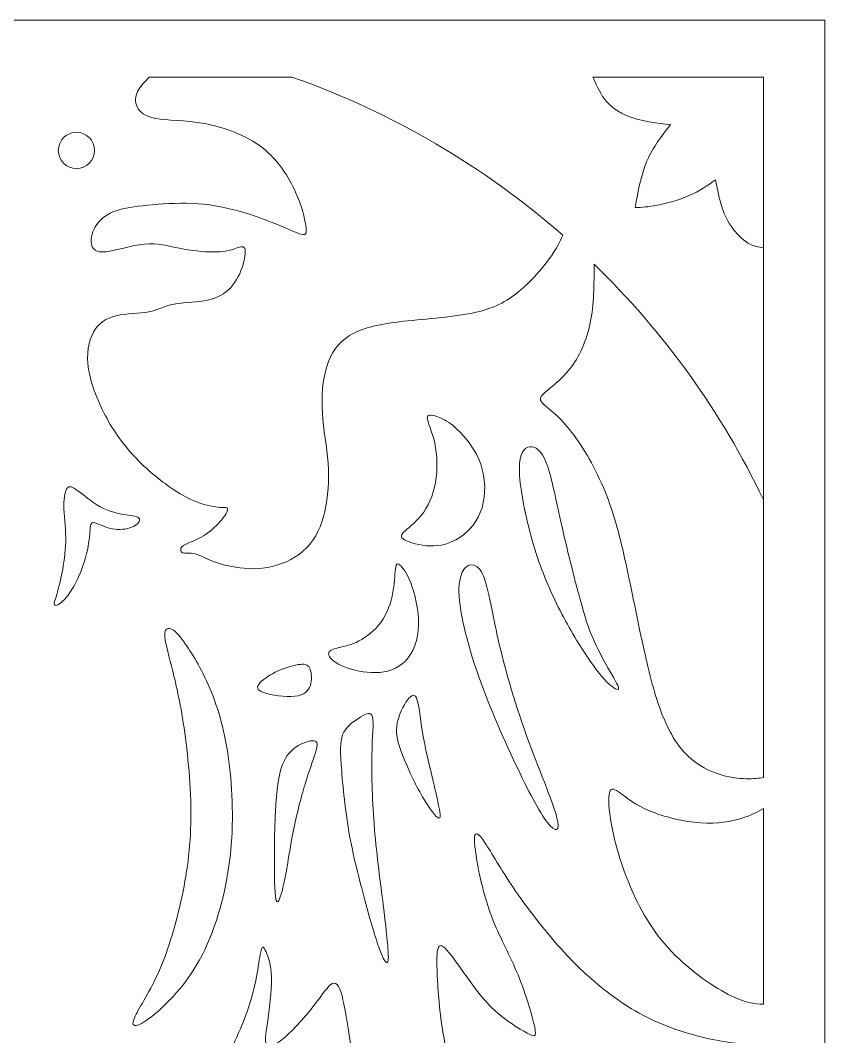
# Model space of a CAD drawing. Header units: millimetres. Extents: x -100 to 96, y -14 to 194.
# Drawn here: x -57 to -14.7, y 140.3 to 193.8 of the extents above; entities that cross this region are included whole.
import ezdxf

# ---------------------------------------------------------------- set-up
doc = ezdxf.new("R2010")
doc.units = ezdxf.units.MM
doc.header["$MEASUREMENT"] = 0
doc.layers.add('Layer 1', color=7, linetype='Continuous')

msp = doc.modelspace()

# ---------------------------------------------------------------- linework, layer by layer
at = {"layer": 'Layer 1', "lineweight": 20}
msp.add_lwpolyline([(-99.5117, 106.4617), (-14.6545, 106.4617), (-14.6545, 193.7749), (-99.5117, 193.7749), (-99.5117, 106.4617)], close=True, dxfattribs=at)
msp.add_ellipse((-54.0128, 186.9342), major_axis=(0, 0.9528), ratio=1, dxfattribs=at)
for points, knots in [([(-50.1806, 190.7863), (-50.4275, 190.5399), (-50.6746, 190.2931), (-50.8015, 190.0288), (-50.8015, 190.0288), (-50.9286, 189.7645), (-50.9358, 189.482), (-50.8124, 189.221), (-50.8124, 189.221), (-50.6888, 188.9599), (-50.4345, 188.7199), (-49.8417, 188.6141), (-49.8417, 188.6141), (-49.249, 188.5082), (-48.3174, 188.5365), (-47.28, 188.346), (-47.28, 188.346), (-46.2426, 188.1554), (-45.0991, 187.7459), (-44.2453, 187.0827), (-44.2453, 187.0827), (-43.3913, 186.4193), (-42.8267, 185.5016), (-42.481, 184.7395), (-42.481, 184.7395), (-42.1352, 183.9774), (-42.008, 183.3702), (-41.9516, 182.9964), (-41.9516, 182.9964), (-41.8951, 182.6224), (-41.9094, 182.4811), (-42.1069, 182.5057), (-42.1069, 182.5057), (-42.3045, 182.5305), (-42.6857, 182.7211), (-43.2856, 182.9716), (-43.2856, 182.9716), (-43.8854, 183.222), (-44.7042, 183.5327), (-45.5085, 183.755), (-45.5085, 183.755), (-46.313, 183.9773), (-47.1036, 184.1114), (-47.9222, 184.1466), (-47.9222, 184.1466), (-48.7408, 184.182), (-49.5878, 184.1184), (-50.2758, 184.0514), (-50.2758, 184.0514), (-50.9639, 183.9843), (-51.4934, 183.9137), (-51.9307, 183.7585), (-51.9307, 183.7585), (-52.3683, 183.6033), (-52.7143, 183.3632), (-52.94, 183.0422), (-52.94, 183.0422), (-53.1658, 182.7211), (-53.2717, 182.3188), (-53.226, 182.0261), (-53.226, 182.0261), (-53.18, 181.7332), (-52.9822, 181.5495), (-52.4672, 181.6024), (-52.4672, 181.6024), (-51.952, 181.6554), (-51.1192, 181.9448), (-50.4312, 182.0083), (-50.4312, 182.0083), (-49.7432, 182.0718), (-49.1995, 181.9094), (-48.5962, 181.7895), (-48.5962, 181.7895), (-47.9928, 181.6695), (-47.3293, 181.5919), (-46.8248, 181.5919), (-46.8248, 181.5919), (-46.3202, 181.5919), (-45.9742, 181.6695), (-45.7026, 181.7577), (-45.7026, 181.7577), (-45.4311, 181.8459), (-45.2332, 181.9448), (-45.1627, 181.7825), (-45.1627, 181.7825), (-45.0921, 181.6202), (-45.1487, 181.1966), (-45.2968, 180.7697), (-45.2968, 180.7697), (-45.445, 180.3428), (-45.685, 179.9123), (-46.0166, 179.6053), (-46.0166, 179.6053), (-46.3484, 179.2983), (-46.7719, 179.1146), (-47.3082, 179.0229), (-47.3082, 179.0229), (-47.8446, 178.9312), (-48.4939, 178.9312), (-48.9631, 178.8325), (-48.9631, 178.8325), (-49.4325, 178.7337), (-49.7219, 178.5359), (-50.2087, 178.4442), (-50.2087, 178.4442), (-50.6957, 178.3525), (-51.3804, 178.3667), (-51.9202, 178.2398), (-51.9202, 178.2398), (-52.46, 178.1128), (-52.8555, 177.8444), (-53.1165, 177.3751), (-53.1165, 177.3751), (-53.3775, 176.9059), (-53.5047, 176.2353), (-53.3741, 175.4203), (-53.3741, 175.4203), (-53.2436, 174.6052), (-52.8553, 173.6453), (-52.4037, 172.8267), (-52.4037, 172.8267), (-51.952, 172.008), (-51.4367, 171.3304), (-50.8722, 170.7412), (-50.8722, 170.7412), (-50.3076, 170.1519), (-49.6936, 169.6508), (-49.1432, 169.2627), (-49.1432, 169.2627), (-48.5928, 168.8745), (-48.1056, 168.5992), (-47.6399, 168.4264), (-47.6399, 168.4264), (-47.1742, 168.2535), (-46.7295, 168.1828), (-46.4543, 168.1617), (-46.4543, 168.1617), (-46.1791, 168.1405), (-46.0731, 168.1689), (-46.059, 168.0912), (-46.059, 168.0912), (-46.045, 168.0136), (-46.1226, 167.8299), (-46.3095, 167.5865), (-46.3095, 167.5865), (-46.4966, 167.343), (-46.793, 167.0395), (-47.0999, 166.8173), (-47.0999, 166.8173), (-47.4069, 166.595), (-47.7247, 166.4537), (-47.9682, 166.3514), (-47.9682, 166.3514), (-48.2116, 166.2492), (-48.3811, 166.1856), (-48.4657, 166.0799), (-48.4657, 166.0799), (-48.5504, 165.9739), (-48.5504, 165.8257), (-48.4235, 165.7763), (-48.4235, 165.7763), (-48.2964, 165.7268), (-48.0421, 165.7764), (-47.7987, 165.727), (-47.7987, 165.727), (-47.5553, 165.6775), (-47.3222, 165.5293), (-46.9801, 165.3846), (-46.9801, 165.3846), (-46.6378, 165.24), (-46.1861, 165.0988), (-45.6252, 165.0106), (-45.6252, 165.0106), (-45.0641, 164.9224), (-44.3935, 164.8869), (-43.7196, 165.0457), (-43.7196, 165.0457), (-43.0457, 165.2046), (-42.3681, 165.5575), (-41.8883, 166.0514), (-41.8883, 166.0514), (-41.4083, 166.5454), (-41.126, 167.1808), (-40.9531, 167.9429), (-40.9531, 167.9429), (-40.7801, 168.705), (-40.7166, 169.5943), (-40.7765, 170.48), (-40.7765, 170.48), (-40.8365, 171.3656), (-41.0202, 172.2479), (-41.0765, 173.123), (-41.0765, 173.123), (-41.133, 173.9981), (-41.0624, 174.8662), (-40.8402, 175.5718), (-40.8402, 175.5718), (-40.6179, 176.2776), (-40.2437, 176.8212), (-39.6439, 177.1951), (-39.6439, 177.1951), (-39.044, 177.5691), (-38.2182, 177.774), (-37.0362, 177.9185), (-37.0362, 177.9185), (-35.8541, 178.0632), (-34.3155, 178.148), (-33.197, 178.3773), (-33.197, 178.3773), (-32.0785, 178.6066), (-31.3796, 178.9807), (-30.734, 179.5134), (-30.734, 179.5134), (-30.0882, 180.0462), (-29.4953, 180.7381), (-29.1203, 181.2569), (-29.1203, 181.2569), (-28.7451, 181.7758), (-28.5878, 182.1219), (-28.4305, 182.4681)], [0, 0, 0, 0, 0.0178571, 0.0178571, 0.0178571, 0.0178571, 0.0357143, 0.0357143, 0.0357143, 0.0357143, 0.0535714, 0.0535714, 0.0535714, 0.0535714, 0.0714286, 0.0714286, 0.0714286, 0.0714286, 0.0892857, 0.0892857, 0.0892857, 0.0892857, 0.1071429, 0.1071429, 0.1071429, 0.1071429, 0.125, 0.125, 0.125, 0.125, 0.1428571, 0.1428571, 0.1428571, 0.1428571, 0.1607143, 0.1607143, 0.1607143, 0.1607143, 0.1785714, 0.1785714, 0.1785714, 0.1785714, 0.1964286, 0.1964286, 0.1964286, 0.1964286, 0.2142857, 0.2142857, 0.2142857, 0.2142857, 0.2321429, 0.2321429, 0.2321429, 0.2321429, 0.25, 0.25, 0.25, 0.25, 0.2678571, 0.2678571, 0.2678571, 0.2678571, 0.2857143, 0.2857143, 0.2857143, 0.2857143, 0.3035714, 0.3035714, 0.3035714, 0.3035714, 0.3214286, 0.3214286, 0.3214286, 0.3214286, 0.3392857, 0.3392857, 0.3392857, 0.3392857, 0.3571429, 0.3571429, 0.3571429, 0.3571429, 0.375, 0.375, 0.375, 0.375, 0.3928571, 0.3928571, 0.3928571, 0.3928571, 0.4107143, 0.4107143, 0.4107143, 0.4107143, 0.4285714, 0.4285714, 0.4285714, 0.4285714, 0.4464286, 0.4464286, 0.4464286, 0.4464286, 0.4642857, 0.4642857, 0.4642857, 0.4642857, 0.4821429, 0.4821429, 0.4821429, 0.4821429, 0.5, 0.5, 0.5, 0.5, 0.5178571, 0.5178571, 0.5178571, 0.5178571, 0.5357143, 0.5357143, 0.5357143, 0.5357143, 0.5535714, 0.5535714, 0.5535714, 0.5535714, 0.5714286, 0.5714286, 0.5714286, 0.5714286, 0.5892857, 0.5892857, 0.5892857, 0.5892857, 0.6071429, 0.6071429, 0.6071429, 0.6071429, 0.625, 0.625, 0.625, 0.625, 0.6428571, 0.6428571, 0.6428571, 0.6428571, 0.6607143, 0.6607143, 0.6607143, 0.6607143, 0.6785714, 0.6785714, 0.6785714, 0.6785714, 0.6964286, 0.6964286, 0.6964286, 0.6964286, 0.7142857, 0.7142857, 0.7142857, 0.7142857, 0.7321429, 0.7321429, 0.7321429, 0.7321429, 0.75, 0.75, 0.75, 0.75, 0.7678571, 0.7678571, 0.7678571, 0.7678571, 0.7857143, 0.7857143, 0.7857143, 0.7857143, 0.8035714, 0.8035714, 0.8035714, 0.8035714, 0.8214286, 0.8214286, 0.8214286, 0.8214286, 0.8392857, 0.8392857, 0.8392857, 0.8392857, 0.8571429, 0.8571429, 0.8571429, 0.8571429, 0.875, 0.875, 0.875, 0.875, 0.8928571, 0.8928571, 0.8928571, 0.8928571, 0.9107143, 0.9107143, 0.9107143, 0.9107143, 0.9285714, 0.9285714, 0.9285714, 0.9285714, 0.9464286, 0.9464286, 0.9464286, 0.9464286, 0.9642857, 0.9642857, 0.9642857, 0.9642857, 1, 1, 1, 1]), ([(-17.8703, 153.9485), (-17.8703, 153.9485), (-17.8703, 190.7863), (-17.8703, 190.7863), (-17.8703, 190.7863), (-17.8703, 190.7863), (-26.8472, 190.7863), (-26.8472, 190.7863)], [0, 0, 0, 0, 0.3333333, 0.3333333, 0.3333333, 0.3333333, 1, 1, 1, 1]), ([(-17.8703, 181.8094), (-18.1313, 181.8446), (-18.3926, 181.8801), (-18.6889, 182.0635), (-18.6889, 182.0635), (-18.9853, 182.2469), (-19.317, 182.5788), (-19.564, 182.9316), (-19.564, 182.9316), (-19.8109, 183.2845), (-19.9734, 183.6586), (-20.0968, 184.0714), (-20.0968, 184.0714), (-20.2203, 184.4843), (-20.3051, 184.9359), (-20.3898, 185.3875), (-20.3898, 185.3875), (-20.8203, 185.0911), (-21.2508, 184.7947), (-21.7871, 184.5584), (-21.7871, 184.5584), (-22.3234, 184.322), (-22.9658, 184.1455), (-23.4561, 184.0502), (-23.4561, 184.0502), (-23.9465, 183.955), (-24.2855, 183.9408), (-24.6241, 183.9267), (-24.6241, 183.9267), (-24.4689, 184.7877), (-24.3136, 185.6487), (-24.0032, 186.3756), (-24.0032, 186.3756), (-23.6927, 187.1025), (-23.2267, 187.6955), (-22.7609, 188.2883), (-22.7609, 188.2883), (-23.4667, 188.3729), (-24.1725, 188.4576), (-24.7512, 188.641), (-24.7512, 188.641), (-25.3299, 188.8245), (-25.7817, 189.1069), (-26.1098, 189.4809), (-26.1098, 189.4809), (-26.4378, 189.8549), (-26.6427, 190.3206), (-26.8472, 190.7863)], [0, 0, 0, 0, 0.0769231, 0.0769231, 0.0769231, 0.0769231, 0.1538462, 0.1538462, 0.1538462, 0.1538462, 0.2307692, 0.2307692, 0.2307692, 0.2307692, 0.3076923, 0.3076923, 0.3076923, 0.3076923, 0.3846154, 0.3846154, 0.3846154, 0.3846154, 0.4615385, 0.4615385, 0.4615385, 0.4615385, 0.5384615, 0.5384615, 0.5384615, 0.5384615, 0.6153846, 0.6153846, 0.6153846, 0.6153846, 0.6923077, 0.6923077, 0.6923077, 0.6923077, 0.7692308, 0.7692308, 0.7692308, 0.7692308, 0.8461538, 0.8461538, 0.8461538, 0.8461538, 1, 1, 1, 1]), ([(-26.7815, 180.9477), (-26.7827, 179.8876), (-26.7842, 178.8273), (-26.9823, 177.8705), (-26.9823, 177.8705), (-27.1806, 176.9134), (-27.5759, 176.0593), (-28.0627, 175.4383), (-28.0627, 175.4383), (-28.5497, 174.8174), (-29.1284, 174.429), (-29.4072, 174.1715), (-29.4072, 174.1715), (-29.686, 173.914), (-29.6647, 173.7867), (-29.4107, 173.5576), (-29.4107, 173.5576), (-29.1568, 173.3282), (-28.6696, 172.9963), (-28.0805, 172.2625), (-28.0805, 172.2625), (-27.4912, 171.5286), (-26.7994, 170.3921), (-26.2949, 169.2136), (-26.2949, 169.2136), (-25.7903, 168.0351), (-25.4726, 166.8141), (-25.1622, 165.4274), (-25.1622, 165.4274), (-24.8517, 164.0406), (-24.5483, 162.4879), (-24.2624, 161.1471), (-24.2624, 161.1471), (-23.9766, 159.8063), (-23.7084, 158.6769), (-23.3627, 157.6995), (-23.3627, 157.6995), (-23.0168, 156.7222), (-22.5932, 155.8964), (-22.064, 155.3071), (-22.064, 155.3071), (-21.5347, 154.7178), (-20.8995, 154.3649), (-20.3102, 154.1604), (-20.3102, 154.1604), (-19.721, 153.9557), (-19.1775, 153.8991), (-18.7785, 153.8885), (-18.7785, 153.8885), (-18.3795, 153.8779), (-18.1249, 153.9133), (-17.8703, 153.9485)], [0, 0, 0, 0, 0.0714286, 0.0714286, 0.0714286, 0.0714286, 0.1428571, 0.1428571, 0.1428571, 0.1428571, 0.2142857, 0.2142857, 0.2142857, 0.2142857, 0.2857143, 0.2857143, 0.2857143, 0.2857143, 0.3571429, 0.3571429, 0.3571429, 0.3571429, 0.4285714, 0.4285714, 0.4285714, 0.4285714, 0.5, 0.5, 0.5, 0.5, 0.5714286, 0.5714286, 0.5714286, 0.5714286, 0.6428571, 0.6428571, 0.6428571, 0.6428571, 0.7142857, 0.7142857, 0.7142857, 0.7142857, 0.7857143, 0.7857143, 0.7857143, 0.7857143, 0.8571429, 0.8571429, 0.8571429, 0.8571429, 1, 1, 1, 1]), ([(-33.8322, 172.1111), (-33.4687, 171.7336), (-32.9958, 171.1619), (-32.7453, 170.4385), (-32.7453, 170.4385), (-32.4949, 169.7152), (-32.4665, 168.8401), (-32.6783, 168.1415), (-32.6783, 168.1415), (-32.89, 167.4428), (-33.3416, 166.9204), (-33.8355, 166.5888), (-33.8355, 166.5888), (-34.3296, 166.257), (-34.8662, 166.1159), (-35.4095, 166.1299), (-35.4095, 166.1299), (-35.9529, 166.144), (-36.5034, 166.3135), (-36.7539, 166.458), (-36.7539, 166.458), (-37.0045, 166.6027), (-36.9549, 166.7229), (-36.7222, 166.9309), (-36.7222, 166.9309), (-36.4893, 167.1392), (-36.0727, 167.4357), (-35.7446, 167.9085), (-35.7446, 167.9085), (-35.4166, 168.3814), (-35.1765, 169.0307), (-35.0883, 169.7292), (-35.0883, 169.7292), (-35.0001, 170.428), (-35.0637, 171.1762), (-35.2189, 171.7654), (-35.2189, 171.7654), (-35.3742, 172.3547), (-35.6213, 172.7852), (-35.5507, 172.9404), (-35.5507, 172.9404), (-35.4801, 173.0958), (-35.0918, 172.9756), (-34.7708, 172.8241), (-34.7708, 172.8241), (-34.4498, 172.6724), (-34.1955, 172.4886), (-33.8322, 172.1111)], [0, 0, 0, 0, 0.0769231, 0.0769231, 0.0769231, 0.0769231, 0.1538462, 0.1538462, 0.1538462, 0.1538462, 0.2307692, 0.2307692, 0.2307692, 0.2307692, 0.3076923, 0.3076923, 0.3076923, 0.3076923, 0.3846154, 0.3846154, 0.3846154, 0.3846154, 0.4615385, 0.4615385, 0.4615385, 0.4615385, 0.5384615, 0.5384615, 0.5384615, 0.5384615, 0.6153846, 0.6153846, 0.6153846, 0.6153846, 0.6923077, 0.6923077, 0.6923077, 0.6923077, 0.7692308, 0.7692308, 0.7692308, 0.7692308, 0.8461538, 0.8461538, 0.8461538, 0.8461538, 1, 1, 1, 1]), ([(-27.5372, 163.3877), (-27.823, 164.4428), (-28.2253, 166.0448), (-28.5288, 167.3962), (-28.5288, 167.3962), (-28.8322, 168.7477), (-29.0369, 169.8488), (-29.2979, 170.5086), (-29.2979, 170.5086), (-29.5591, 171.1685), (-29.8768, 171.3873), (-30.166, 171.352), (-30.166, 171.352), (-30.4553, 171.3167), (-30.7167, 171.0273), (-30.7132, 170.1735), (-30.7132, 170.1735), (-30.7096, 169.3195), (-30.4412, 167.9008), (-30.0991, 166.6482), (-30.0991, 166.6482), (-29.7568, 165.3955), (-29.3403, 164.3087), (-28.8535, 163.2924), (-28.8535, 163.2924), (-28.3665, 162.2762), (-27.8088, 161.3305), (-27.329, 160.5895), (-27.329, 160.5895), (-26.8492, 159.8485), (-26.4468, 159.3121), (-26.1082, 158.9734), (-26.1082, 158.9734), (-25.7694, 158.6346), (-25.4941, 158.4935), (-25.4941, 158.6417), (-25.4941, 158.6417), (-25.4941, 158.7899), (-25.7694, 159.2274), (-26.0517, 159.7213), (-26.0517, 159.7213), (-26.334, 160.2154), (-26.6233, 160.7661), (-26.8527, 161.2953), (-26.8527, 161.2953), (-27.082, 161.8246), (-27.2515, 162.3327), (-27.5372, 163.3877)], [0, 0, 0, 0, 0.0769231, 0.0769231, 0.0769231, 0.0769231, 0.1538462, 0.1538462, 0.1538462, 0.1538462, 0.2307692, 0.2307692, 0.2307692, 0.2307692, 0.3076923, 0.3076923, 0.3076923, 0.3076923, 0.3846154, 0.3846154, 0.3846154, 0.3846154, 0.4615385, 0.4615385, 0.4615385, 0.4615385, 0.5384615, 0.5384615, 0.5384615, 0.5384615, 0.6153846, 0.6153846, 0.6153846, 0.6153846, 0.6923077, 0.6923077, 0.6923077, 0.6923077, 0.7692308, 0.7692308, 0.7692308, 0.7692308, 0.8461538, 0.8461538, 0.8461538, 0.8461538, 1, 1, 1, 1]), ([(-54.5767, 166.5785), (-54.5696, 165.9893), (-54.6402, 165.4106), (-54.7354, 164.8919), (-54.7354, 164.8919), (-54.8307, 164.3732), (-54.9509, 163.9144), (-55.0496, 163.5828), (-55.0496, 163.5828), (-55.1483, 163.251), (-55.226, 163.0463), (-55.1413, 163.0111), (-55.1413, 163.0111), (-55.0566, 162.9757), (-54.8095, 163.1098), (-54.5485, 163.4203), (-54.5485, 163.4203), (-54.2873, 163.7308), (-54.0121, 164.218), (-53.8003, 164.74), (-53.8003, 164.74), (-53.5886, 165.2622), (-53.4404, 165.8199), (-53.3698, 166.2786), (-53.3698, 166.2786), (-53.2992, 166.7373), (-53.3063, 167.0972), (-53.2464, 167.256), (-53.2464, 167.256), (-53.1864, 167.4149), (-53.0592, 167.3723), (-52.8441, 167.2806), (-52.8441, 167.2806), (-52.6288, 167.1889), (-52.3252, 167.0478), (-51.9796, 167.009), (-51.9796, 167.009), (-51.6337, 166.9702), (-51.2455, 167.0337), (-51.002, 167.1571), (-51.002, 167.1571), (-50.7586, 167.2806), (-50.6597, 167.4644), (-50.702, 167.5666), (-50.702, 167.5666), (-50.7444, 167.6689), (-50.9281, 167.69), (-51.2703, 167.7428), (-51.2703, 167.7428), (-51.6126, 167.7958), (-52.1137, 167.8806), (-52.5864, 168.1064), (-52.5864, 168.1064), (-53.0593, 168.3323), (-53.5039, 168.6992), (-53.8215, 168.9462), (-53.8215, 168.9462), (-54.139, 169.1933), (-54.3297, 169.3203), (-54.4637, 169.204), (-54.4637, 169.204), (-54.5978, 169.0875), (-54.6754, 168.7276), (-54.6719, 168.2478), (-54.6719, 168.2478), (-54.6684, 167.7678), (-54.5837, 167.1678), (-54.5767, 166.5785)], [0, 0, 0, 0, 0.0555556, 0.0555556, 0.0555556, 0.0555556, 0.1111111, 0.1111111, 0.1111111, 0.1111111, 0.1666667, 0.1666667, 0.1666667, 0.1666667, 0.2222222, 0.2222222, 0.2222222, 0.2222222, 0.2777778, 0.2777778, 0.2777778, 0.2777778, 0.3333333, 0.3333333, 0.3333333, 0.3333333, 0.3888889, 0.3888889, 0.3888889, 0.3888889, 0.4444444, 0.4444444, 0.4444444, 0.4444444, 0.5, 0.5, 0.5, 0.5, 0.5555556, 0.5555556, 0.5555556, 0.5555556, 0.6111111, 0.6111111, 0.6111111, 0.6111111, 0.6666667, 0.6666667, 0.6666667, 0.6666667, 0.7222222, 0.7222222, 0.7222222, 0.7222222, 0.7777778, 0.7777778, 0.7777778, 0.7777778, 0.8333333, 0.8333333, 0.8333333, 0.8333333, 0.8888889, 0.8888889, 0.8888889, 0.8888889, 1, 1, 1, 1]), ([(-39.3049, 161.0628), (-38.9238, 161.2391), (-38.4652, 161.5427), (-38.116, 161.966), (-38.116, 161.966), (-37.7666, 162.3895), (-37.5265, 162.933), (-37.4031, 163.4939), (-37.4031, 163.4939), (-37.2796, 164.055), (-37.2724, 164.6337), (-37.2301, 164.9336), (-37.2301, 164.9336), (-37.1877, 165.2336), (-37.1101, 165.2548), (-36.9513, 165.0926), (-36.9513, 165.0926), (-36.7926, 164.9303), (-36.5525, 164.5843), (-36.3445, 163.9668), (-36.3445, 163.9668), (-36.1363, 163.3494), (-35.9597, 162.4601), (-36.0303, 161.698), (-36.0303, 161.698), (-36.1009, 160.9359), (-36.4186, 160.3005), (-36.8702, 159.9302), (-36.8702, 159.9302), (-37.3218, 159.5597), (-37.9076, 159.4536), (-38.4933, 159.4747), (-38.4933, 159.4747), (-39.0791, 159.496), (-39.6648, 159.6443), (-40.0811, 159.8418), (-40.0811, 159.8418), (-40.4975, 160.0395), (-40.7448, 160.2866), (-40.7518, 160.4524), (-40.7518, 160.4524), (-40.7589, 160.6182), (-40.5258, 160.7028), (-40.2578, 160.7697), (-40.2578, 160.7697), (-39.9895, 160.8368), (-39.6859, 160.8864), (-39.3049, 161.0628)], [0, 0, 0, 0, 0.0769231, 0.0769231, 0.0769231, 0.0769231, 0.1538462, 0.1538462, 0.1538462, 0.1538462, 0.2307692, 0.2307692, 0.2307692, 0.2307692, 0.3076923, 0.3076923, 0.3076923, 0.3076923, 0.3846154, 0.3846154, 0.3846154, 0.3846154, 0.4615385, 0.4615385, 0.4615385, 0.4615385, 0.5384615, 0.5384615, 0.5384615, 0.5384615, 0.6153846, 0.6153846, 0.6153846, 0.6153846, 0.6923077, 0.6923077, 0.6923077, 0.6923077, 0.7692308, 0.7692308, 0.7692308, 0.7692308, 0.8461538, 0.8461538, 0.8461538, 0.8461538, 1, 1, 1, 1]), ([(-28.7544, 151.9019), (-28.9802, 152.7489), (-29.7143, 154.4285), (-30.3494, 156.1998), (-30.3494, 156.1998), (-30.9846, 157.9711), (-31.521, 159.8345), (-31.8738, 161.4293), (-31.8738, 161.4293), (-32.2266, 163.0242), (-32.3961, 164.3511), (-32.7842, 164.8804), (-32.7842, 164.8804), (-33.1723, 165.4098), (-33.7794, 165.1414), (-33.8781, 164.1323), (-33.8781, 164.1323), (-33.977, 163.1231), (-33.5675, 161.3729), (-32.9748, 159.6227), (-32.9748, 159.6227), (-32.382, 157.8725), (-31.6055, 156.1222), (-30.9281, 154.6897), (-30.9281, 154.6897), (-30.2506, 153.257), (-29.6719, 152.1418), (-29.2414, 151.5915), (-29.2414, 151.5915), (-28.8109, 151.0409), (-28.5286, 151.0552), (-28.7544, 151.9019)], [0, 0, 0, 0, 0.1111111, 0.1111111, 0.1111111, 0.1111111, 0.2222222, 0.2222222, 0.2222222, 0.2222222, 0.3333333, 0.3333333, 0.3333333, 0.3333333, 0.4444444, 0.4444444, 0.4444444, 0.4444444, 0.5555556, 0.5555556, 0.5555556, 0.5555556, 0.6666667, 0.6666667, 0.6666667, 0.6666667, 0.7777778, 0.7777778, 0.7777778, 0.7777778, 1, 1, 1, 1]), ([(-48.3521, 156.5746), (-48.1474, 155.1914), (-47.9779, 153.4269), (-47.992, 151.8392), (-47.992, 151.8392), (-48.0061, 150.2513), (-48.2039, 148.8396), (-48.5144, 147.4493), (-48.5144, 147.4493), (-48.8249, 146.059), (-49.2483, 144.6899), (-49.7352, 143.6173), (-49.7352, 143.6173), (-50.2222, 142.5446), (-50.7729, 141.768), (-50.9633, 141.3166), (-50.9633, 141.3166), (-51.1539, 140.8649), (-50.9844, 140.7377), (-50.3353, 141.1823), (-50.3353, 141.1823), (-49.686, 141.6271), (-48.5566, 142.6433), (-47.7099, 144.0617), (-47.7099, 144.0617), (-46.8631, 145.4803), (-46.2983, 147.3011), (-46.0232, 149.1006), (-46.0232, 149.1006), (-45.7479, 150.9002), (-45.762, 152.6789), (-45.9243, 154.2315), (-45.9243, 154.2315), (-46.0866, 155.784), (-46.3972, 157.1109), (-46.8276, 158.2329), (-46.8276, 158.2329), (-47.2581, 159.355), (-47.8088, 160.2726), (-48.1898, 160.8442), (-48.1898, 160.8442), (-48.5709, 161.4158), (-48.7826, 161.6418), (-48.9801, 161.7405), (-48.9801, 161.7405), (-49.1777, 161.8394), (-49.3613, 161.811), (-49.3684, 161.4934), (-49.3684, 161.4934), (-49.3754, 161.1759), (-49.2059, 160.5689), (-49.0014, 159.7645), (-49.0014, 159.7645), (-48.7967, 158.96), (-48.5566, 157.9577), (-48.3521, 156.5746)], [0, 0, 0, 0, 0.0666667, 0.0666667, 0.0666667, 0.0666667, 0.1333333, 0.1333333, 0.1333333, 0.1333333, 0.2, 0.2, 0.2, 0.2, 0.2666667, 0.2666667, 0.2666667, 0.2666667, 0.3333333, 0.3333333, 0.3333333, 0.3333333, 0.4, 0.4, 0.4, 0.4, 0.4666667, 0.4666667, 0.4666667, 0.4666667, 0.5333333, 0.5333333, 0.5333333, 0.5333333, 0.6, 0.6, 0.6, 0.6, 0.6666667, 0.6666667, 0.6666667, 0.6666667, 0.7333333, 0.7333333, 0.7333333, 0.7333333, 0.8, 0.8, 0.8, 0.8, 0.8666667, 0.8666667, 0.8666667, 0.8666667, 1, 1, 1, 1]), ([(-44.3649, 158.9246), (-44.1813, 159.1293), (-43.8143, 159.3764), (-43.4016, 159.5634), (-43.4016, 159.5634), (-42.9887, 159.7504), (-42.5299, 159.8775), (-42.2336, 159.9057), (-42.2336, 159.9057), (-41.9372, 159.934), (-41.803, 159.8634), (-41.722, 159.6517), (-41.722, 159.6517), (-41.6408, 159.44), (-41.6123, 159.0871), (-41.7076, 158.7977), (-41.7076, 158.7977), (-41.803, 158.5084), (-42.0219, 158.2826), (-42.5158, 158.2261), (-42.5158, 158.2261), (-43.0098, 158.1696), (-43.7791, 158.2826), (-44.1637, 158.42), (-44.1637, 158.42), (-44.5483, 158.5577), (-44.5483, 158.7201), (-44.3649, 158.9246)], [0, 0, 0, 0, 0.125, 0.125, 0.125, 0.125, 0.25, 0.25, 0.25, 0.25, 0.375, 0.375, 0.375, 0.375, 0.5, 0.5, 0.5, 0.5, 0.625, 0.625, 0.625, 0.625, 0.75, 0.75, 0.75, 0.75, 1, 1, 1, 1]), ([(-35.3002, 153.9837), (-35.4519, 154.626), (-35.6707, 155.5153), (-35.8082, 156.3269), (-35.8082, 156.3269), (-35.9458, 157.1384), (-36.0025, 157.8725), (-36.1329, 158.1478), (-36.1329, 158.1478), (-36.2635, 158.4231), (-36.4682, 158.2393), (-36.6799, 157.9113), (-36.6799, 157.9113), (-36.8916, 157.5832), (-37.1104, 157.1101), (-37.1669, 156.6622), (-37.1669, 156.6622), (-37.2234, 156.214), (-37.1173, 155.7904), (-36.8598, 155.1378), (-36.8598, 155.1378), (-36.6023, 154.485), (-36.1928, 153.6027), (-35.8119, 152.9428), (-35.8119, 152.9428), (-35.4308, 152.283), (-35.0778, 151.8454), (-34.9438, 151.8173), (-34.9438, 151.8173), (-34.8097, 151.7889), (-34.8944, 152.1702), (-34.979, 152.5583), (-34.979, 152.5583), (-35.0637, 152.9463), (-35.1485, 153.3416), (-35.3002, 153.9837)], [0, 0, 0, 0, 0.1, 0.1, 0.1, 0.1, 0.2, 0.2, 0.2, 0.2, 0.3, 0.3, 0.3, 0.3, 0.4, 0.4, 0.4, 0.4, 0.5, 0.5, 0.5, 0.5, 0.6, 0.6, 0.6, 0.6, 0.7, 0.7, 0.7, 0.7, 0.8, 0.8, 0.8, 0.8, 1, 1, 1, 1]), ([(-37.8759, 147.2686), (-38.0135, 148.366), (-38.2113, 149.8128), (-38.3312, 151.2347), (-38.3312, 151.2347), (-38.4511, 152.6568), (-38.4936, 154.0543), (-38.4725, 155.0987), (-38.4725, 155.0987), (-38.4512, 156.1431), (-38.3666, 156.835), (-38.4372, 157.1314), (-38.4372, 157.1314), (-38.5077, 157.4278), (-38.7335, 157.3289), (-39.044, 157.1455), (-39.044, 157.1455), (-39.3545, 156.9621), (-39.7498, 156.6937), (-39.9473, 156.3374), (-39.9473, 156.3374), (-40.1449, 155.981), (-40.1449, 155.5363), (-40.0851, 154.6436), (-40.0851, 154.6436), (-40.0251, 153.7509), (-39.9049, 152.4099), (-39.6827, 151.1221), (-39.6827, 151.1221), (-39.4604, 149.8341), (-39.1357, 148.599), (-38.8395, 147.5122), (-38.8395, 147.5122), (-38.5431, 146.4254), (-38.2747, 145.4867), (-38.0737, 144.9328), (-38.0737, 144.9328), (-37.8725, 144.3788), (-37.7384, 144.2093), (-37.6678, 144.2304), (-37.6678, 144.2304), (-37.5973, 144.2515), (-37.5902, 144.4634), (-37.6254, 144.9432), (-37.6254, 144.9432), (-37.6608, 145.423), (-37.7384, 146.1712), (-37.8759, 147.2686)], [0, 0, 0, 0, 0.0769231, 0.0769231, 0.0769231, 0.0769231, 0.1538462, 0.1538462, 0.1538462, 0.1538462, 0.2307692, 0.2307692, 0.2307692, 0.2307692, 0.3076923, 0.3076923, 0.3076923, 0.3076923, 0.3846154, 0.3846154, 0.3846154, 0.3846154, 0.4615385, 0.4615385, 0.4615385, 0.4615385, 0.5384615, 0.5384615, 0.5384615, 0.5384615, 0.6153846, 0.6153846, 0.6153846, 0.6153846, 0.6923077, 0.6923077, 0.6923077, 0.6923077, 0.7692308, 0.7692308, 0.7692308, 0.7692308, 0.8461538, 0.8461538, 0.8461538, 0.8461538, 1, 1, 1, 1]), ([(-41.9868, 153.5959), (-42.1986, 152.8902), (-42.4316, 152.0008), (-42.6115, 151.1011), (-42.6115, 151.1011), (-42.7914, 150.2013), (-42.9186, 149.2907), (-43.049, 148.6238), (-43.049, 148.6238), (-43.1795, 147.9569), (-43.3137, 147.5335), (-43.4089, 147.4347), (-43.4089, 147.4347), (-43.5042, 147.3358), (-43.5607, 147.5618), (-43.5853, 148.4721), (-43.5853, 148.4721), (-43.6101, 149.3826), (-43.6029, 150.9775), (-43.5466, 152.149), (-43.5466, 152.149), (-43.4901, 153.3205), (-43.3841, 154.0687), (-43.1831, 154.598), (-43.1831, 154.598), (-42.982, 155.1272), (-42.6856, 155.4378), (-42.3434, 155.6389), (-42.3434, 155.6389), (-42.0011, 155.84), (-41.6128, 155.9317), (-41.447, 155.8647), (-41.447, 155.8647), (-41.2811, 155.7976), (-41.3377, 155.5718), (-41.4611, 155.1978), (-41.4611, 155.1978), (-41.5845, 154.8238), (-41.7753, 154.3016), (-41.9868, 153.5959)], [0, 0, 0, 0, 0.0909091, 0.0909091, 0.0909091, 0.0909091, 0.1818182, 0.1818182, 0.1818182, 0.1818182, 0.2727273, 0.2727273, 0.2727273, 0.2727273, 0.3636364, 0.3636364, 0.3636364, 0.3636364, 0.4545455, 0.4545455, 0.4545455, 0.4545455, 0.5454545, 0.5454545, 0.5454545, 0.5454545, 0.6363636, 0.6363636, 0.6363636, 0.6363636, 0.7272727, 0.7272727, 0.7272727, 0.7272727, 0.8181818, 0.8181818, 0.8181818, 0.8181818, 1, 1, 1, 1]), ([(-17.8703, 142.0283), (-18.3576, 142.0564), (-18.8452, 142.0848), (-19.7346, 142.5505), (-19.7346, 142.5505), (-20.6241, 143.0162), (-21.9156, 143.9198), (-22.8894, 144.9959), (-22.8894, 144.9959), (-23.8634, 146.0722), (-24.5198, 147.3214), (-24.982, 148.4611), (-24.982, 148.4611), (-25.4442, 149.6009), (-25.7125, 150.6312), (-25.8641, 151.4569), (-25.8641, 151.4569), (-26.0158, 152.2825), (-26.0514, 152.9038), (-25.9737, 153.1718), (-25.9737, 153.1718), (-25.8961, 153.4401), (-25.7053, 153.3554), (-25.3878, 153.1261), (-25.3878, 153.1261), (-25.0703, 152.8967), (-24.6256, 152.5226), (-23.874, 152.205), (-23.874, 152.205), (-23.1225, 151.8875), (-22.0636, 151.6262), (-21.1746, 151.5663), (-21.1746, 151.5663), (-20.2854, 151.5063), (-19.5654, 151.6475), (-19.0431, 151.8062), (-19.0431, 151.8062), (-18.5207, 151.965), (-18.1953, 152.1417), (-17.8703, 152.318)], [0, 0, 0, 0, 0.0909091, 0.0909091, 0.0909091, 0.0909091, 0.1818182, 0.1818182, 0.1818182, 0.1818182, 0.2727273, 0.2727273, 0.2727273, 0.2727273, 0.3636364, 0.3636364, 0.3636364, 0.3636364, 0.4545455, 0.4545455, 0.4545455, 0.4545455, 0.5454545, 0.5454545, 0.5454545, 0.5454545, 0.6363636, 0.6363636, 0.6363636, 0.6363636, 0.7272727, 0.7272727, 0.7272727, 0.7272727, 0.8181818, 0.8181818, 0.8181818, 0.8181818, 1, 1, 1, 1]), ([(-35.82, 112.583), (-35.8152, 113.4917), (-35.8103, 114.4008), (-35.9101, 115.2397), (-35.9101, 115.2397), (-36.01, 116.0786), (-36.2148, 116.8481), (-36.5605, 117.4655), (-36.5605, 117.4655), (-36.9062, 118.083), (-37.3934, 118.5488), (-37.9261, 118.8804), (-37.9261, 118.8804), (-38.4589, 119.212), (-39.0376, 119.4098), (-39.3587, 119.5933), (-39.3587, 119.5933), (-39.6799, 119.7767), (-39.7434, 119.9461), (-39.6765, 120.0625), (-39.6765, 120.0625), (-39.6094, 120.179), (-39.4116, 120.2425), (-39.0589, 120.1684), (-39.0589, 120.1684), (-38.706, 120.0943), (-38.1979, 119.8826), (-37.8098, 119.6286), (-37.8098, 119.6286), (-37.4217, 119.3745), (-37.1533, 119.0781), (-36.7194, 118.8912), (-36.7194, 118.8912), (-36.2854, 118.7041), (-35.6854, 118.6265), (-35.1845, 118.7923), (-35.1845, 118.7923), (-34.6834, 118.9581), (-34.2809, 119.3676), (-34.101, 119.8228), (-34.101, 119.8228), (-33.921, 120.2779), (-33.9636, 120.779), (-33.8118, 121.146), (-33.8118, 121.146), (-33.66, 121.5129), (-33.3141, 121.7458), (-32.8801, 121.8269), (-32.8801, 121.8269), (-32.4461, 121.9081), (-31.9239, 121.8375), (-31.5711, 121.6646), (-31.5711, 121.6646), (-31.2182, 121.4918), (-31.0345, 121.2164), (-30.89, 121.0965), (-30.89, 121.0965), (-30.7453, 120.9765), (-30.6394, 121.0118), (-30.6147, 121.2023), (-30.6147, 121.2023), (-30.5899, 121.3929), (-30.6466, 121.7387), (-30.5936, 121.9716), (-30.5936, 121.9716), (-30.5406, 122.2045), (-30.3782, 122.3247), (-30.1277, 122.8574), (-30.1277, 122.8574), (-29.8773, 123.3902), (-29.5383, 124.3359), (-29.4642, 125.3909), (-29.4642, 125.3909), (-29.3901, 126.446), (-29.5809, 127.6104), (-29.9866, 128.8384), (-29.9866, 128.8384), (-30.3923, 130.0664), (-31.0135, 131.3579), (-31.6062, 132.5294), (-31.6062, 132.5294), (-32.199, 133.7009), (-32.7637, 134.7527), (-33.2895, 135.9629), (-33.2895, 135.9629), (-33.8152, 137.1733), (-34.3022, 138.5424), (-34.5916, 139.8445), (-34.5916, 139.8445), (-34.8809, 141.1466), (-34.9726, 142.3816), (-35.0184, 143.246), (-35.0184, 143.246), (-35.0643, 144.1106), (-35.0643, 144.6048), (-35.0115, 144.8763), (-35.0115, 144.8763), (-34.9585, 145.1479), (-34.8526, 145.1975), (-34.6197, 144.9717), (-34.6197, 144.9717), (-34.3869, 144.7459), (-34.0269, 144.2447), (-33.5929, 143.6343), (-33.5929, 143.6343), (-33.1589, 143.0239), (-32.6508, 142.304), (-32.0404, 141.7324), (-32.0404, 141.7324), (-31.4298, 141.1607), (-30.717, 140.7372), (-30.3078, 140.5149), (-30.3078, 140.5149), (-29.8984, 140.2926), (-29.7924, 140.2714), (-29.9088, 140.836), (-29.9088, 140.836), (-30.0253, 141.4006), (-30.3643, 142.551), (-30.7841, 143.5707), (-30.7841, 143.5707), (-31.204, 144.5905), (-31.7051, 145.4799), (-32.0721, 146.3796), (-32.0721, 146.3796), (-32.439, 147.2793), (-32.672, 148.19), (-32.8378, 149.0014), (-32.8378, 149.0014), (-33.0036, 149.8129), (-33.1025, 150.5259), (-33.0673, 150.8293), (-33.0673, 150.8293), (-33.032, 151.1328), (-32.8625, 151.0268), (-32.5238, 150.5224), (-32.5238, 150.5224), (-32.185, 150.0178), (-31.6768, 149.1144), (-31.024, 148.1476), (-31.024, 148.1476), (-30.3711, 147.1808), (-29.5737, 146.1503), (-28.808, 145.2681), (-28.808, 145.2681), (-28.0422, 144.386), (-27.3083, 143.6519), (-26.4297, 142.9427), (-26.4297, 142.9427), (-25.5511, 142.2334), (-24.5276, 141.5488), (-23.3704, 141.0479), (-23.3704, 141.0479), (-22.213, 140.5468), (-20.9213, 140.2291), (-19.9823, 140.0703), (-19.9823, 140.0703), (-19.0434, 139.9116), (-18.4568, 139.9116), (-17.8703, 139.9116)], [0, 0, 0, 0, 0.0243902, 0.0243902, 0.0243902, 0.0243902, 0.0487805, 0.0487805, 0.0487805, 0.0487805, 0.0731707, 0.0731707, 0.0731707, 0.0731707, 0.097561, 0.097561, 0.097561, 0.097561, 0.1219512, 0.1219512, 0.1219512, 0.1219512, 0.1463415, 0.1463415, 0.1463415, 0.1463415, 0.1707317, 0.1707317, 0.1707317, 0.1707317, 0.195122, 0.195122, 0.195122, 0.195122, 0.2195122, 0.2195122, 0.2195122, 0.2195122, 0.2439024, 0.2439024, 0.2439024, 0.2439024, 0.2682927, 0.2682927, 0.2682927, 0.2682927, 0.2926829, 0.2926829, 0.2926829, 0.2926829, 0.3170732, 0.3170732, 0.3170732, 0.3170732, 0.3414634, 0.3414634, 0.3414634, 0.3414634, 0.3658537, 0.3658537, 0.3658537, 0.3658537, 0.3902439, 0.3902439, 0.3902439, 0.3902439, 0.4146341, 0.4146341, 0.4146341, 0.4146341, 0.4390244, 0.4390244, 0.4390244, 0.4390244, 0.4634146, 0.4634146, 0.4634146, 0.4634146, 0.4878049, 0.4878049, 0.4878049, 0.4878049, 0.5121951, 0.5121951, 0.5121951, 0.5121951, 0.5365854, 0.5365854, 0.5365854, 0.5365854, 0.5609756, 0.5609756, 0.5609756, 0.5609756, 0.5853659, 0.5853659, 0.5853659, 0.5853659, 0.6097561, 0.6097561, 0.6097561, 0.6097561, 0.6341463, 0.6341463, 0.6341463, 0.6341463, 0.6585366, 0.6585366, 0.6585366, 0.6585366, 0.6829268, 0.6829268, 0.6829268, 0.6829268, 0.7073171, 0.7073171, 0.7073171, 0.7073171, 0.7317073, 0.7317073, 0.7317073, 0.7317073, 0.7560976, 0.7560976, 0.7560976, 0.7560976, 0.7804878, 0.7804878, 0.7804878, 0.7804878, 0.804878, 0.804878, 0.804878, 0.804878, 0.8292683, 0.8292683, 0.8292683, 0.8292683, 0.8536585, 0.8536585, 0.8536585, 0.8536585, 0.8780488, 0.8780488, 0.8780488, 0.8780488, 0.902439, 0.902439, 0.902439, 0.902439, 0.9268293, 0.9268293, 0.9268293, 0.9268293, 0.9512195, 0.9512195, 0.9512195, 0.9512195, 1, 1, 1, 1]), ([(-39.4603, 139.045), (-39.2415, 137.6406), (-38.9731, 136.0878), (-38.4016, 134.5565), (-38.4016, 134.5565), (-37.83, 133.0251), (-36.9549, 131.5146), (-36.0446, 130.1527), (-36.0446, 130.1527), (-35.1341, 128.7907), (-34.1884, 127.5767), (-33.4404, 126.5606), (-33.4404, 126.5606), (-32.6924, 125.5443), (-32.1417, 124.7256), (-31.9299, 124.2599), (-31.9299, 124.2599), (-31.7182, 123.7941), (-31.8454, 123.681), (-32.05, 123.7232), (-32.05, 123.7232), (-32.2547, 123.7657), (-32.537, 123.9635), (-32.9039, 124.0692), (-32.9039, 124.0692), (-33.2709, 124.175), (-33.7227, 124.1893), (-34.1814, 124.1117), (-34.1814, 124.1117), (-34.64, 124.034), (-35.1059, 123.8646), (-35.4446, 123.8153), (-35.4446, 123.8153), (-35.7834, 123.7658), (-35.9951, 123.8364), (-36.3621, 124.0057), (-36.3621, 124.0057), (-36.729, 124.175), (-37.2513, 124.4434), (-37.7876, 124.3517), (-37.7876, 124.3517), (-38.3238, 124.2599), (-38.8745, 123.8081), (-39.3119, 123.3777), (-39.3119, 123.3777), (-39.7495, 122.9472), (-40.0744, 122.5377), (-40.5047, 122.3191), (-40.5047, 122.3191), (-40.9352, 122.1003), (-41.4717, 122.072), (-41.9303, 122.2342), (-41.9303, 122.2342), (-42.389, 122.3967), (-42.7702, 122.7496), (-43.3558, 123.8364), (-43.3558, 123.8364), (-43.9416, 124.9232), (-44.7322, 126.744), (-45.4166, 128.2684), (-45.4166, 128.2684), (-46.1011, 129.7928), (-46.6798, 131.0207), (-47.1667, 131.9664), (-47.1667, 131.9664), (-47.6537, 132.9121), (-48.0491, 133.5755), (-48.162, 134.1612), (-48.162, 134.1612), (-48.275, 134.7469), (-48.1055, 135.2551), (-47.5974, 136.2854), (-47.5974, 136.2854), (-47.0892, 137.3157), (-46.2423, 138.8686), (-45.6778, 140.0823), (-45.6778, 140.0823), (-45.1132, 141.2963), (-44.8307, 142.1713), (-44.6473, 142.9829), (-44.6473, 142.9829), (-44.4639, 143.7945), (-44.3791, 144.5427), (-44.3015, 144.8531), (-44.3015, 144.8531), (-44.2239, 145.1636), (-44.1533, 145.0365), (-44.0405, 144.7826), (-44.0405, 144.7826), (-43.9275, 144.5284), (-43.7722, 144.1474), (-43.7582, 143.4417), (-43.7582, 143.4417), (-43.7439, 142.736), (-43.8711, 141.7055), (-43.9628, 141.0491), (-43.9628, 141.0491), (-44.0546, 140.3928), (-44.111, 140.1105), (-44.0264, 139.9553), (-44.0264, 139.9553), (-43.9417, 139.8), (-43.7157, 139.7717), (-43.2712, 140.1104), (-43.2712, 140.1104), (-42.8266, 140.4492), (-42.1632, 141.1551), (-41.6764, 141.762), (-41.6764, 141.762), (-41.1894, 142.3688), (-40.8787, 142.877), (-40.6318, 143.0605), (-40.6318, 143.0605), (-40.3848, 143.2441), (-40.2011, 143.1028), (-40.0247, 142.4042), (-40.0247, 142.4042), (-39.8484, 141.7056), (-39.6789, 140.4493), (-39.4603, 139.045)], [0, 0, 0, 0, 0.0322581, 0.0322581, 0.0322581, 0.0322581, 0.0645161, 0.0645161, 0.0645161, 0.0645161, 0.0967742, 0.0967742, 0.0967742, 0.0967742, 0.1290323, 0.1290323, 0.1290323, 0.1290323, 0.1612903, 0.1612903, 0.1612903, 0.1612903, 0.1935484, 0.1935484, 0.1935484, 0.1935484, 0.2258065, 0.2258065, 0.2258065, 0.2258065, 0.2580645, 0.2580645, 0.2580645, 0.2580645, 0.2903226, 0.2903226, 0.2903226, 0.2903226, 0.3225806, 0.3225806, 0.3225806, 0.3225806, 0.3548387, 0.3548387, 0.3548387, 0.3548387, 0.3870968, 0.3870968, 0.3870968, 0.3870968, 0.4193548, 0.4193548, 0.4193548, 0.4193548, 0.4516129, 0.4516129, 0.4516129, 0.4516129, 0.483871, 0.483871, 0.483871, 0.483871, 0.516129, 0.516129, 0.516129, 0.516129, 0.5483871, 0.5483871, 0.5483871, 0.5483871, 0.5806452, 0.5806452, 0.5806452, 0.5806452, 0.6129032, 0.6129032, 0.6129032, 0.6129032, 0.6451613, 0.6451613, 0.6451613, 0.6451613, 0.6774194, 0.6774194, 0.6774194, 0.6774194, 0.7096774, 0.7096774, 0.7096774, 0.7096774, 0.7419355, 0.7419355, 0.7419355, 0.7419355, 0.7741935, 0.7741935, 0.7741935, 0.7741935, 0.8064516, 0.8064516, 0.8064516, 0.8064516, 0.8387097, 0.8387097, 0.8387097, 0.8387097, 0.8709677, 0.8709677, 0.8709677, 0.8709677, 0.9032258, 0.9032258, 0.9032258, 0.9032258, 0.9354839, 0.9354839, 0.9354839, 0.9354839, 1, 1, 1, 1])]:
    msp.add_open_spline(points, degree=3, knots=knots, dxfattribs=at)
for points in [[(-42.6761, 190.7863), (-42.6761, 190.7863), (-50.1806, 190.7863), (-50.1806, 190.7863)], [(-28.4305, 182.4681), (-32.5573, 186.081), (-37.3811, 188.9284), (-42.6761, 190.7863)], [(-17.8703, 190.7863), (-17.8703, 190.7863), (-26.8472, 190.7863), (-26.8472, 190.7863)], [(-17.8703, 190.7863), (-17.8703, 190.7863), (-17.8703, 181.8094), (-17.8703, 181.8094)], [(-17.8703, 168.5489), (-20.0876, 173.1987), (-23.1191, 177.3923), (-26.7816, 180.9477)], [(-17.8703, 142.0283), (-17.8703, 142.0283), (-17.8703, 152.318), (-17.8703, 152.318)]]:
    msp.add_open_spline(points, degree=3, dxfattribs=at)

doc.saveas('drawing.dxf')
